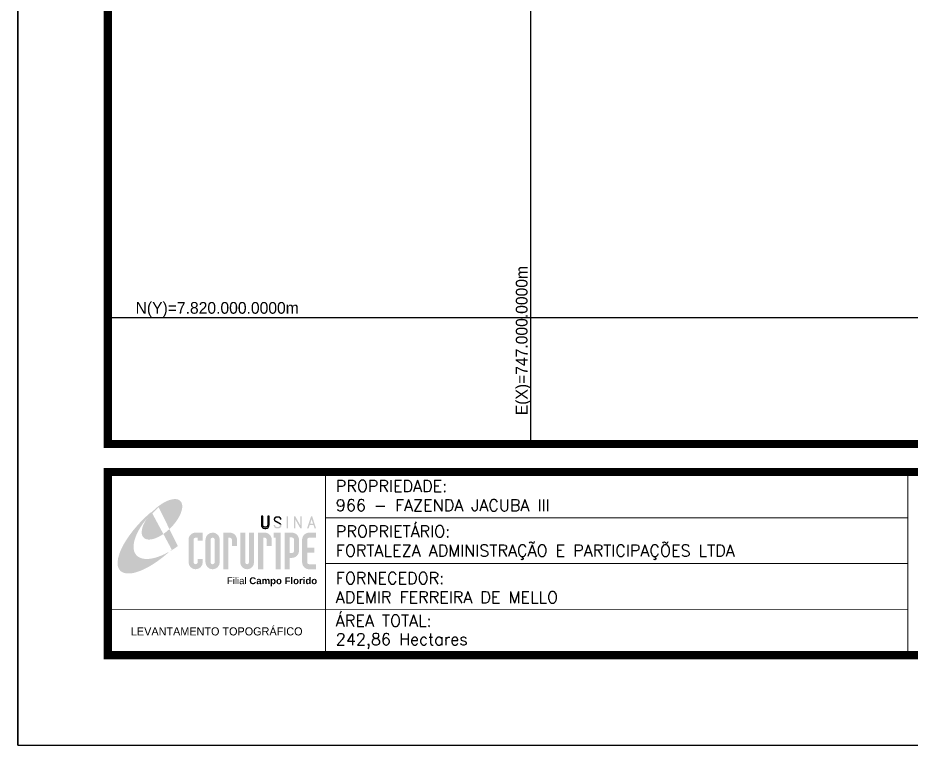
# Model space of a CAD drawing. Extents: x 745861 to 750061, y 7819050 to 7824990.
# Drawn here: x 745861 to 747845, y 7819050 to 7820665 of the extents above; entities that cross this region are included whole.
import ezdxf
from ezdxf.enums import TextEntityAlignment as Align

# ---------------------------------------------------------------- set-up
doc = ezdxf.new("R2010")
doc.units = 0
doc.header["$MEASUREMENT"] = 0
doc.linetypes.add('LIN0', pattern=[0])
doc.layers.add('MALHA', color=8, linetype='Continuous')
doc.layers.add('MARGEM', color=5, linetype='Continuous')
doc.styles.add('ARIAL', font='arial.ttf')
doc.styles.add('Simplex', font='simplex.shx')

# ---------------------------------------------------------------- blocks, each defined once
blk = doc.blocks.new('A$C78F83FB3')
at = {"layer": 'MARGEM'}
h = blk.add_hatch(color=20, dxfattribs=at)
edge = h.paths.add_edge_path()
edge.add_ellipse((19.49, 23.77), major_axis=(-6.68, -6.67), ratio=0.469426, start_angle=292.7328, end_angle=601.2579)
edge.add_ellipse((22.83, 22.05), major_axis=(12.64, 11.29), ratio=0.457614, start_angle=79.9069, end_angle=107.9139)
edge = h.paths.add_edge_path()
edge.add_ellipse((18.28, 18.7), major_axis=(13.95, 13.59), ratio=0.386848, start_angle=63.9612, end_angle=264.5993)
edge.add_ellipse((22.83, 22.05), major_axis=(12.64, 11.29), ratio=0.457614, start_angle=107.9139, end_angle=245.1182, ccw=False)
edge.add_ellipse((19.49, 23.77), major_axis=(-6.68, -6.67), ratio=0.469426, start_angle=241.2579, end_angle=292.7328, ccw=False)
for color, points in [(20, [(15.46, 26.12), (14.17, 24.81), (14.06, 24.24), (14.39, 23.97), (14.67, 24.54), (19.47, 29.32), (18.48, 28.66), (17.31, 27.78)]), (7, [(58.42, 24.9), (57.9, 24.9), (57.9, 21.73, -0.414214), (57.15, 20.98), (56.84, 20.98, -0.414214), (56.09, 21.73), (56.09, 24.9), (55.57, 24.9), (55.57, 21.73, 0.414214), (56.84, 20.46), (57.15, 20.46, 0.414214), (58.42, 21.73)]), (7, [(61.7, 24.9), (61.23, 24.9, 0.396318), (60.04, 23.78), (60.04, 23.72, 0.151912), (60.39, 22.97), (60.46, 22.92), (62.18, 22), (62.85, 21.83, 0.12407), (62.51, 22.42), (60.75, 23.36, -0.13192), (60.56, 23.77, -0.385578), (61.23, 24.37), (61.7, 24.37, -0.414214), (62.37, 23.7), (62.89, 23.7, 0.414214)]), (7, [(62.37, 23.7), (62.89, 23.7, 0.414214), (61.7, 24.9), (61.23, 24.9, 0.396318), (60.04, 23.78), (60.04, 23.72, 0.151912), (60.39, 22.97), (60.46, 22.92), (62.18, 22), (62.18, 22, -0.131921), (62.37, 21.59, -0.385578), (61.7, 20.98), (61.23, 20.98, -0.414214), (60.56, 21.65), (60.04, 21.65, 0.414214), (61.23, 20.46), (61.7, 20.46, 0.402546), (62.89, 21.61, 0.165292), (62.51, 22.42), (60.75, 23.36, -0.13192), (60.56, 23.77, -0.385578), (61.23, 24.37), (61.7, 24.37, -0.414214)]), (7, [(30.97, 12.46), (29.13, 12.46), (29.13, 8.21, 1), (34.29, 8.21), (34.29, 9.41), (32.45, 9.41), (32.45, 8.21, -1), (30.97, 8.21)])]:
    blk.add_hatch(color=color, dxfattribs=at).paths.add_polyline_path(points)
h = blk.add_hatch(color=7, dxfattribs=at)
h.paths.add_polyline_path([(65.24, 24.9), (64.72, 24.9), (64.72, 20.46), (65.24, 20.46)])
h.paths.add_polyline_path([(67.38, 20.46), (67.9, 20.46), (67.9, 23.74), (69.74, 20.46), (70.23, 20.46), (70.23, 24.9), (69.71, 24.9), (69.71, 21.58), (67.85, 24.9), (67.38, 24.9)])
h.paths.add_polyline_path([(72.17, 20.46), (72.72, 20.46), (73.14, 21.73), (74.49, 21.73), (74.9, 20.46), (75.45, 20.46), (74, 24.9), (73.62, 24.9)])
h.paths.add_polyline_path([(73.81, 23.8), (74.32, 22.25), (73.31, 22.25)], flags=16)
h = blk.add_hatch(color=7, dxfattribs=at)
h.paths.add_polyline_path([(31.71, 18.93, 0.414214), (29.13, 16.35), (29.13, 12.46), (30.97, 12.46), (30.97, 16.35, -0.414214), (31.71, 17.09), (32.45, 17.09), (32.45, 16.02), (34.29, 16.02), (34.29, 18.93)])
h.paths.add_polyline_path([(44.15, 17.09, -0.414214), (44.89, 16.35), (44.89, 14.1), (46.72, 14.1), (46.72, 16.17, 0.433937), (44.15, 18.93), (41.77, 18.93), (41.77, 12.46), (43.61, 12.46), (43.61, 17.09)])
h.paths.add_polyline_path([(43.61, 12.46), (41.77, 12.46), (41.77, 5.62), (43.61, 5.62)])
h.paths.add_polyline_path([(47.92, 12.46), (49.75, 12.46), (49.75, 18.93), (47.92, 18.93)])
h.paths.add_polyline_path([(52.91, 18.93), (51.08, 18.93), (51.08, 12.46), (52.91, 12.46)])
h.paths.add_polyline_path([(51.08, 8.12, -1), (49.75, 8.12), (49.75, 12.46), (47.92, 12.46), (47.92, 8.12, 1), (52.91, 8.12), (52.91, 12.46), (51.08, 12.46)])
h.paths.add_polyline_path([(54.41, 12.46), (56.25, 12.46), (56.25, 17.09), (56.79, 17.09, -0.414214), (57.53, 16.35), (57.53, 14.1), (59.36, 14.1), (59.36, 16.17, 0.433937), (56.79, 18.93), (54.41, 18.93)])
h.paths.add_polyline_path([(56.25, 12.46), (54.41, 12.46), (54.41, 5.62), (56.25, 5.62)])
h.paths.add_polyline_path([(60.73, 12.46), (62.58, 12.46), (62.58, 18.93), (60.02, 18.93), (60.02, 17.08), (60.73, 17.08)])
h.paths.add_polyline_path([(62.58, 12.46), (60.73, 12.46), (60.73, 5.62), (62.58, 5.62)])
h.paths.add_polyline_path([(64.06, 12.46), (65.82, 12.46), (65.82, 17.17), (66.66, 17.17, -0.450417), (67.48, 16.25), (67.48, 12.46), (69.24, 12.46, 0.002307), (69.24, 12.48, 0.005282), (69.23, 12.54, -0.000938), (69.23, 12.53), (69.23, 16.17, 0.433937), (66.66, 18.93), (64.06, 18.93)])
h.paths.add_polyline_path([(64.06, 5.62), (65.82, 5.62), (65.82, 9.77), (66.66, 9.77, 0.426056), (69.24, 12.46), (67.48, 12.46), (67.48, 12.45, -0.450417), (66.66, 11.53), (65.82, 11.53), (65.82, 12.46), (64.06, 12.46)])
h.paths.add_polyline_path([(70.37, 12.46), (74.87, 12.46), (74.87, 13.44), (72.21, 13.44), (72.21, 16.35, -0.414214), (72.95, 17.09), (75.38, 17.09), (75.38, 18.93), (72.95, 18.93, 0.414214), (70.37, 16.35)])
h.paths.add_polyline_path([(72.21, 11.62), (74.87, 11.62), (74.87, 12.46), (70.37, 12.46), (70.37, 8.21, 0.414214), (72.95, 5.62), (75.38, 5.62), (75.38, 7.47), (72.95, 7.47, -0.414214), (72.21, 8.21)])
h = blk.add_hatch(color=7, dxfattribs=at)
h.paths.add_polyline_path([(35.29, 16.35), (35.29, 8.21, 1), (40.46, 8.21, 0.016978), (40.45, 8.38), (40.45, 16.17, 0.433937), (37.88, 18.93), (37.87, 18.93, 0.41391)])
h.paths.add_polyline_path([(38.62, 16.35), (38.62, 8.21, -1), (37.13, 8.21), (37.13, 16.35, -1)], flags=16)
at = {"layer": 'MARGEM', "color": 7}
blk.add_lwpolyline([(58.42, 24.9), (57.9, 24.9), (57.9, 21.73, -0.414214), (57.15, 20.98), (56.84, 20.98, -0.414214), (56.09, 21.73), (56.09, 24.9), (55.57, 24.9), (55.57, 21.73, 0.414214), (56.84, 20.46), (57.15, 20.46, 0.414214), (58.42, 21.73), (58.42, 24.9)], format="xyb", close=True, dxfattribs=at)
at = {"layer": 'MARGEM', "color": 252, "insert": (43.05, 2.72), "char_height": 2.5, "width": 33.0271, "attachment_point": 1, "style": 'ARIAL'}
blk.add_mtext('Filial {\\fArial|b1|i0|c0|p34;Campo Florido}', dxfattribs=at)

msp = doc.modelspace()

# ---------------------------------------------------------------- linework, layer by layer
at = {"color": 8}
for p, q in [((747000, 7819718.8), (747000, 7820765.3)), ((746061.2, 7820000), (749861.2, 7820000))]:
    msp.add_line(p, q, dxfattribs=at)
at = {"layer": 'MARGEM', "color": 174, "linetype": 'LIN0'}
msp.add_line((745861.2, 7819050), (745861.2, 7824990), dxfattribs=at)
at = {"layer": 'MARGEM', "color": 174, "linetype": 'LIN0', "flags": 128}
msp.add_lwpolyline([(750061.2, 7819050), (750061.2, 7824990), (745861.2, 7824990), (745861.2, 7819050)], close=True, dxfattribs=at)
at = {"layer": 'MARGEM', "color": 174, "linetype": 'LIN0', "const_width": 18.2, "flags": 128}
for points in [[(749861.2, 7819718.8), (749861.2, 7824790), (746061.2, 7824790), (746061.2, 7819718.8)], [(746061.2, 7819656.6), (749861.2, 7819656.6), (749861.2, 7819250), (746061.2, 7819250)]]:
    msp.add_lwpolyline(points, close=True, dxfattribs=at)
at = {"layer": 'MARGEM', "color": 174, "linetype": 'LIN0', "flags": 128}
for points, const_width in [([(746544.4, 7819656.6), (746544.4, 7819250)], 2.02), ([(746544.4, 7819656.6), (746544.4, 7819253.7)], 2), ([(747837.5, 7819656.6), (747837.5, 7819255)], 2.02), ([(746544.4, 7819555), (747837.5, 7819555)], 2.02), ([(746544.4, 7819453.3), (747837.5, 7819453.3)], 2.02), ([(746061.2, 7819351.6), (747837.5, 7819351.6)], 2.02)]:
    msp.add_lwpolyline(points, dxfattribs=dict(at, const_width=const_width))

# ---------------------------------------------------------------- block references
at = {"layer": 'MARGEM', "linetype": 'ByBlock', "xscale": 6.116010859387615, "yscale": 6.116010859387615, "zscale": 6.116010859387615}
msp.add_blockref('A$C78F83FB3', (746062, 7819406.2), dxfattribs=at)

# ---------------------------------------------------------------- texts
at = {"layer": 'MALHA'}
msp.add_text('E(X)=747.000.0000m', height=26, rotation=90, dxfattribs=at).set_placement((746979.9, 7820114.3), align=Align.MIDDLE_RIGHT)
msp.add_text('N(Y)=7.820.000.0000m', height=26, dxfattribs=at).set_placement((746485, 7820021.2), align=Align.MIDDLE_RIGHT)
at = {"layer": 'MARGEM', "color": 7, "linetype": 'Continuous', "lineweight": 9, "style": 'Simplex'}
for s, p in [('PROPRIEDADE:', (746567.2, 7819638.4)), ('PROPRIETÁRIO:', (746567.2, 7819537.6)), ('FORNECEDOR:', (746567.2, 7819433.9)), ('ÁREA TOTAL:', (746567.2, 7819339.2))]:
    msp.add_text(s, height=26, dxfattribs=at).set_placement(p, align=Align.TOP_LEFT)
at = {"layer": 'MARGEM', "color": 7, "linetype": 'Continuous', "style": 'Simplex'}
for s, p in [('966 - FAZENDA JACUBA III', (746567.2, 7819595.9)), ('FORTALEZA ADMINISTRAÇÃO E PARTICIPAÇÕES LTDA', (746567.2, 7819495.2)), ('ADEMIR FERREIRA DE MELLO', (746567.2, 7819391.5)), ('242,86 Hectares', (746567.2, 7819298.2))]:
    msp.add_text(s, height=26, dxfattribs=at).set_placement(p, align=Align.TOP_LEFT)
at = {"layer": 'MARGEM', "color": 7, "linetype": 'ByBlock'}
msp.add_text('LEVANTAMENTO TOPOGRÁFICO', height=18, dxfattribs=at).set_placement((746302.8, 7819302.7), align=Align.MIDDLE_CENTER)

doc.saveas('drawing.dxf')
